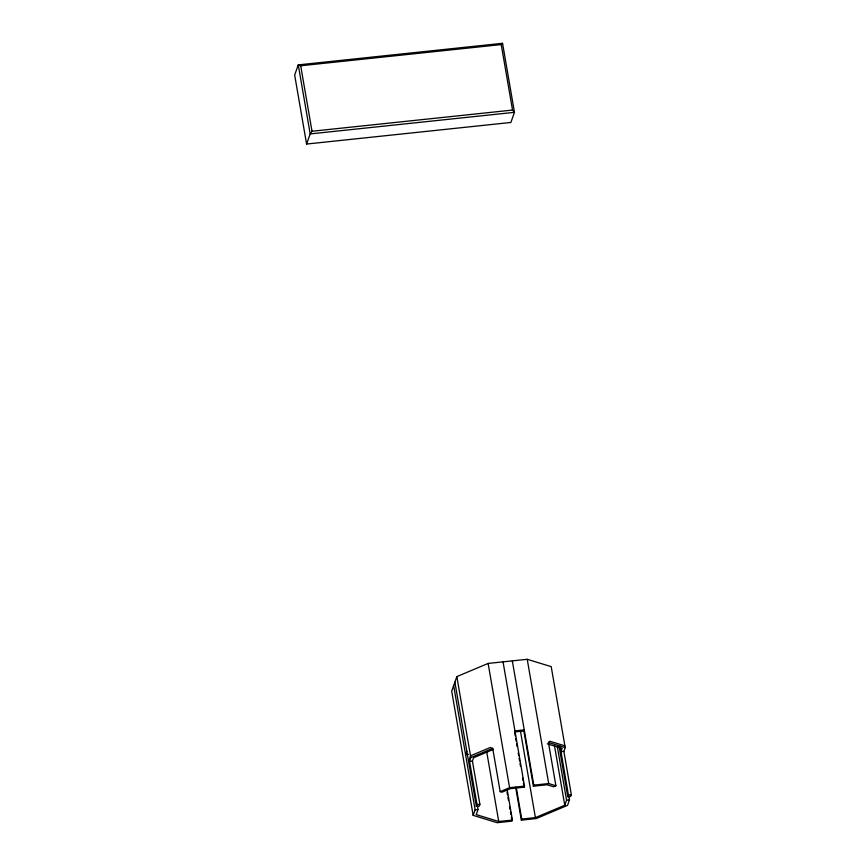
<?xml version="1.0" encoding="UTF-8"?>
<svg xmlns="http://www.w3.org/2000/svg" width="866" height="866" viewBox="0 0 866 866"><rect width="100%" height="100%" fill="white"/><g stroke="black" fill="none" stroke-linecap="round" stroke-linejoin="round"><path stroke-width="1.3" d="M306.586 144.048L310.19 133.916L312.009 131.253L300.697 65.762L298.272 64.885L294.667 75.017L306.586 144.048L510.864 122.463L514.469 112.331L502.551 43.3L298.272 64.885L310.19 133.916L514.469 112.331L512.542 110.069L501.23 44.577L502.551 43.3M559.165 746.763L567.793 796.731L570.705 796.417L571.333 794.663L563.863 751.385L565.206 747.618L551.209 666.636L527.221 659.297L488.132 663.432L456.847 676.606L451.695 691.111L473.15 815.361L497.149 822.7L512.044 821.13L512.423 820.048L507.205 789.803M466.806 751.168L465.583 754.611L468.495 754.308M456.847 676.606L470.833 757.588L469.534 761.246L472.414 761.052L473.594 757.728L493.274 749.436M473.15 815.361L475.12 809.84L453.654 685.58M472.414 761.052L479.894 804.319L479.266 806.084L476.343 806.387L477.014 804.525L469.231 759.482L470.53 755.812L490.286 747.499L492.711 748.376L500.18 791.654L501.977 792.195L510.42 788.645L524.114 787.194L524.493 786.112L503.038 661.851M477.361 805.586L478.043 809.526L476.235 814.603L498.74 821.488L512.423 820.048M564.892 745.842L549.748 741.22L548.427 742.487L555.907 785.765L553.569 786.75L547.096 784.769L533.402 786.209L523.865 730.991L524.255 729.908L514.956 730.882M568.8 795.919L569.482 799.87L567.522 805.391L536.227 818.565L521.332 820.145L521.722 819.063L516.266 787.508M533.402 786.209L533.792 785.126L512.326 660.877M521.722 819.063L535.404 817.612L564.762 805.25L566.57 800.173L557.249 746.265M567.793 796.731L568.421 794.966L560.064 746.275M470.833 757.588L492.711 748.376M500.18 791.654L509.598 787.681L524.493 786.112M300.697 65.762L501.23 44.577M312.009 131.253L512.542 110.069M514.566 731.965L523.865 730.991M563.863 751.385L560.941 751.699L562.121 748.376L547.323 743.851M533.792 785.126L548.687 783.557L555.907 785.765M568.421 794.966L571.333 794.663M475.12 809.84L478.043 809.526M566.57 800.173L569.482 799.87M477.014 804.525L479.894 804.319M548.427 742.487L565.206 747.618M554.489 745.767L564.762 805.25M527.221 659.297L548.687 783.557M520.336 730.374L535.404 817.612M514.794 733.285L515.248 735.916M515.703 738.546L516.158 741.177M516.612 743.807L517.067 746.438M518.204 753.009L518.658 755.639M519.113 758.27L519.568 760.9M520.022 763.531L520.477 766.161M522.523 777.993L522.977 780.623M523.432 783.254L524.114 787.194M515.66 787.27L521.332 820.145M488.132 663.432L509.598 787.681M507.043 792.195L507.498 794.826M507.952 797.456L508.407 800.087M509.544 806.657L509.998 809.288M510.453 811.918L510.908 814.549M511.362 817.179L511.817 819.81M486.638 751.428L498.74 821.488M454.888 682.137L476.343 806.387"/></g></svg>
